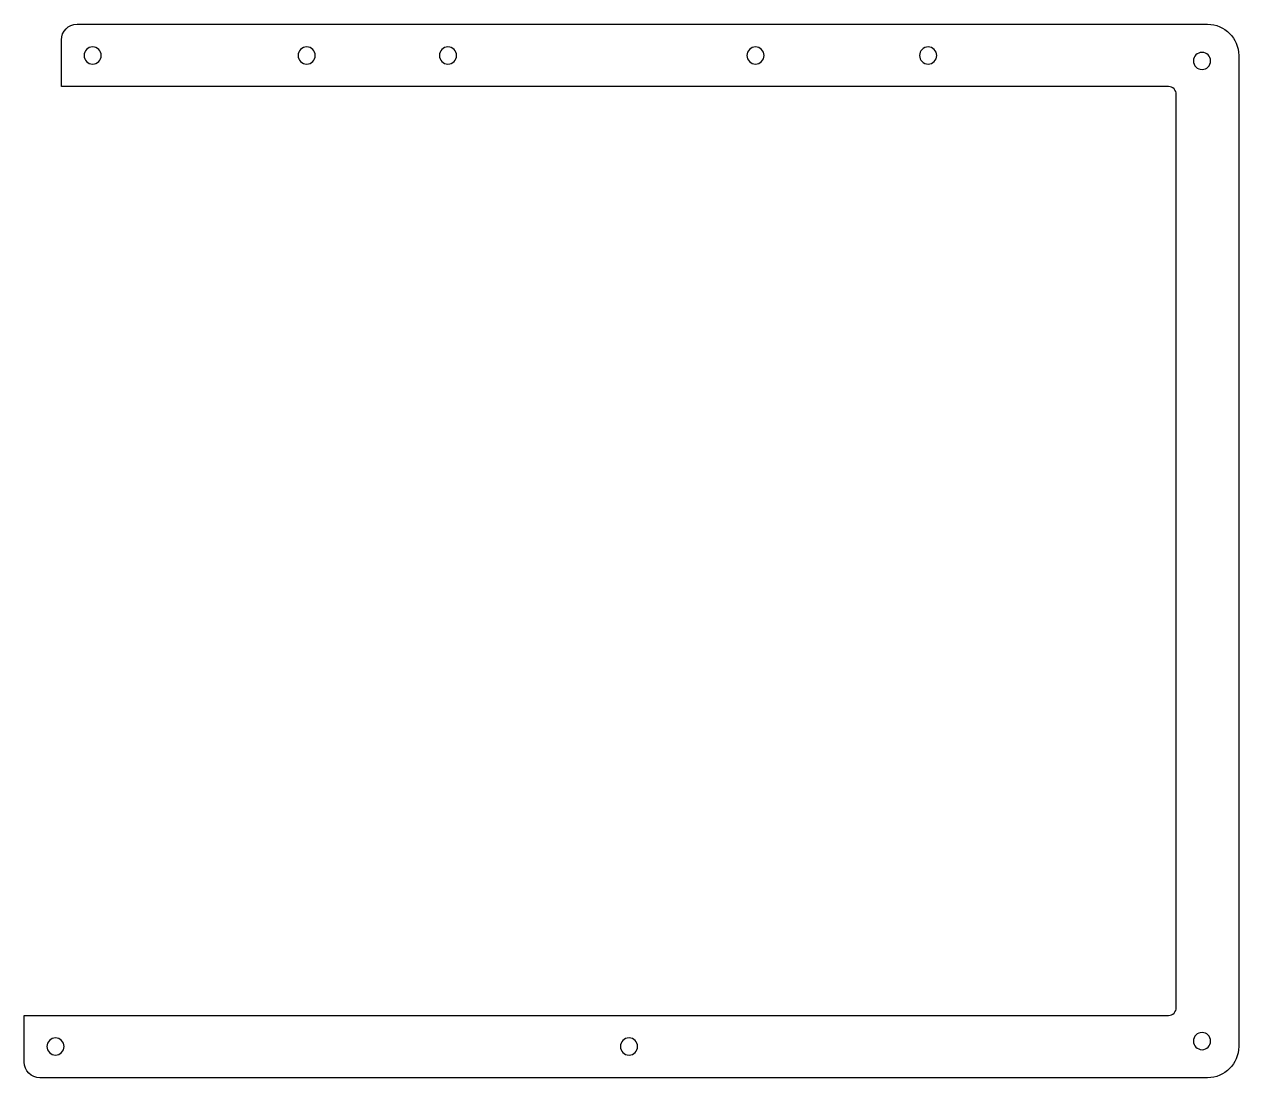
# Model space of a CAD drawing. Header units: inches. Extents: x 72 to 228, y -218 to -83.
import ezdxf

# ---------------------------------------------------------------- set-up
doc = ezdxf.new("R2010")
doc.units = ezdxf.units.IN
doc.header["$MEASUREMENT"] = 0
doc.layers.add('Layer 1', color=7, linetype='Continuous')

msp = doc.modelspace()

# ---------------------------------------------------------------- linework, layer by layer
at = {"layer": 'Layer 1', "color": 195, "lineweight": 25, "true_color": 0x794d9e}
for points, knots in [([(223.92, -82.74), (223.92, -82.74), (79.04, -82.74), (79.04, -82.74), (77.94, -82.74), (77.04, -83.64), (77.04, -84.74), (77.04, -84.74), (77.04, -90.74), (77.04, -90.74), (77.04, -90.74), (96.09, -90.74), (96.09, -90.74), (96.09, -90.74), (218.92, -90.74), (218.92, -90.74), (219.47, -90.74), (219.92, -91.19), (219.92, -91.74), (219.92, -91.74), (219.92, -208.81), (219.92, -208.81), (219.92, -209.36), (219.47, -209.81), (218.92, -209.81), (218.92, -209.81), (91.33, -209.81), (91.33, -209.81), (91.33, -209.81), (77.04, -209.81), (77.04, -209.81), (77.04, -209.81), (72.28, -209.81), (72.28, -209.81), (72.28, -209.81), (72.28, -215.81), (72.28, -215.81), (72.28, -216.91), (73.18, -217.81), (74.28, -217.81), (74.28, -217.81), (223.92, -217.81), (223.92, -217.81), (226.13, -217.81), (227.92, -216.01), (227.92, -213.81), (227.92, -213.81), (227.92, -86.74), (227.92, -86.74), (227.92, -84.53), (226.13, -82.74), (223.92, -82.74)], [0, 0, 0, 0, 1, 1, 1, 2, 2, 2, 3, 3, 3, 4, 4, 4, 5, 5, 5, 6, 6, 6, 7, 7, 7, 8, 8, 8, 9, 9, 9, 10, 10, 10, 11, 11, 11, 12, 12, 12, 13, 13, 13, 14, 14, 14, 15, 15, 15, 16, 16, 16, 17, 17, 17, 17]), ([(82.14, -86.74), (82.14, -87.35), (81.65, -87.84), (81.04, -87.84), (80.43, -87.84), (79.94, -87.35), (79.94, -86.74), (79.94, -86.14), (80.43, -85.64), (81.04, -85.64), (81.65, -85.64), (82.14, -86.14), (82.14, -86.74)], [0, 0, 0, 0, 1, 1, 1, 2, 2, 2, 3, 3, 3, 4, 4, 4, 4]), ([(109.57, -86.74), (109.57, -87.35), (109.08, -87.84), (108.47, -87.84), (107.87, -87.84), (107.37, -87.35), (107.37, -86.74), (107.37, -86.14), (107.87, -85.64), (108.47, -85.64), (109.08, -85.64), (109.57, -86.14), (109.57, -86.74)], [0, 0, 0, 0, 1, 1, 1, 2, 2, 2, 3, 3, 3, 4, 4, 4, 4]), ([(127.68, -86.74), (127.68, -87.35), (127.18, -87.84), (126.58, -87.84), (125.97, -87.84), (125.48, -87.35), (125.48, -86.74), (125.48, -86.14), (125.97, -85.64), (126.58, -85.64), (127.18, -85.64), (127.68, -86.14), (127.68, -86.74)], [0, 0, 0, 0, 1, 1, 1, 2, 2, 2, 3, 3, 3, 4, 4, 4, 4]), ([(167.09, -86.74), (167.09, -87.35), (166.6, -87.84), (165.99, -87.84), (165.39, -87.84), (164.89, -87.35), (164.89, -86.74), (164.89, -86.14), (165.39, -85.64), (165.99, -85.64), (166.6, -85.64), (167.09, -86.14), (167.09, -86.74)], [0, 0, 0, 0, 1, 1, 1, 2, 2, 2, 3, 3, 3, 4, 4, 4, 4]), ([(189.21, -86.74), (189.21, -87.35), (188.72, -87.84), (188.11, -87.84), (187.51, -87.84), (187.01, -87.35), (187.01, -86.74), (187.01, -86.14), (187.51, -85.64), (188.11, -85.64), (188.72, -85.64), (189.21, -86.14), (189.21, -86.74)], [0, 0, 0, 0, 1, 1, 1, 2, 2, 2, 3, 3, 3, 4, 4, 4, 4]), ([(224.32, -87.44), (224.32, -88.05), (223.82, -88.54), (223.22, -88.54), (222.61, -88.54), (222.12, -88.05), (222.12, -87.44), (222.12, -86.84), (222.61, -86.34), (223.22, -86.34), (223.82, -86.34), (224.32, -86.84), (224.32, -87.44)], [0, 0, 0, 0, 1, 1, 1, 2, 2, 2, 3, 3, 3, 4, 4, 4, 4]), ([(77.38, -213.81), (77.38, -214.41), (76.89, -214.91), (76.28, -214.91), (75.67, -214.91), (75.18, -214.41), (75.18, -213.81), (75.18, -213.2), (75.67, -212.71), (76.28, -212.71), (76.89, -212.71), (77.38, -213.2), (77.38, -213.81)], [0, 0, 0, 0, 1, 1, 1, 2, 2, 2, 3, 3, 3, 4, 4, 4, 4]), ([(150.88, -213.81), (150.88, -214.41), (150.39, -214.91), (149.78, -214.91), (149.17, -214.91), (148.68, -214.41), (148.68, -213.81), (148.68, -213.2), (149.17, -212.71), (149.78, -212.71), (150.39, -212.71), (150.88, -213.2), (150.88, -213.81)], [0, 0, 0, 0, 1, 1, 1, 2, 2, 2, 3, 3, 3, 4, 4, 4, 4]), ([(224.32, -213.11), (224.32, -213.71), (223.82, -214.21), (223.22, -214.21), (222.61, -214.21), (222.12, -213.71), (222.12, -213.11), (222.12, -212.5), (222.61, -212.01), (223.22, -212.01), (223.82, -212.01), (224.32, -212.5), (224.32, -213.11)], [0, 0, 0, 0, 1, 1, 1, 2, 2, 2, 3, 3, 3, 4, 4, 4, 4])]:
    msp.add_open_spline(points, degree=3, knots=knots, dxfattribs=at)

doc.saveas('drawing.dxf')
